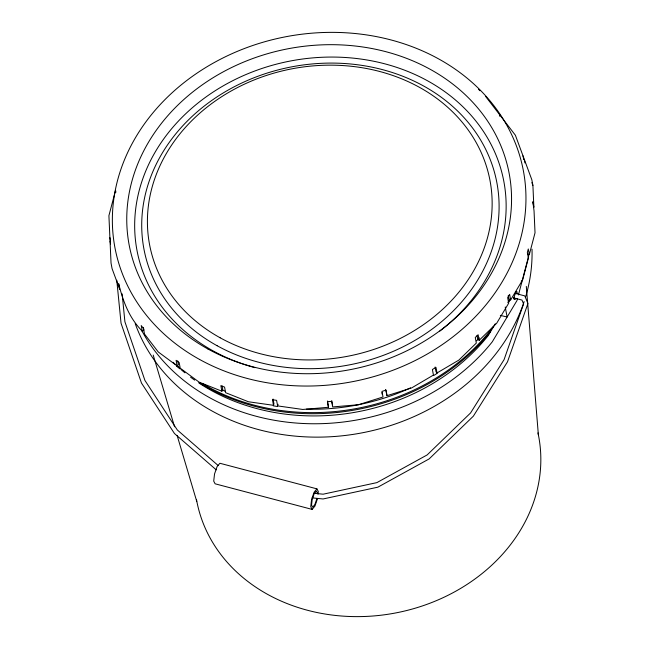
<?xml version="1.0" encoding="UTF-8"?>
<svg xmlns="http://www.w3.org/2000/svg" width="649" height="649" viewBox="0 0 649 649"><rect width="100%" height="100%" fill="white"/><g stroke="black" fill="none" stroke-linecap="round" stroke-linejoin="round"><path stroke-width="0.97" d="M318.01 494.214L318.318 491.536L316.915 488.859L219.881 463.264L217.082 466.599L214.527 474.005L213.716 481.128L215.119 483.805L312.145 509.4L314.943 506.066L317.499 498.667M177.745 360.893L178.443 364.608L177.12 365.89L176.082 360.325L179.181 362.613L180.219 368.178L199.113 382.131L221.885 391.201L220.847 385.628L224.578 387.112L225.625 392.686L248.397 401.755L273.505 405.317L273.935 403.678L273.067 399.038M327.518 400.993L328.467 407.288L302.734 409.462L277.626 405.901L278.056 404.262M517.464 298.702L516.969 300.576L492.283 341.812A203.689 172.172 -10.6 0 1 306.945 423.643A203.689 172.172 -10.6 0 1 141.733 330.536M518.446 294.954L528.7 255.925A203.689 172.172 -10.6 0 0 528.903 253.929M527.426 254.278L529.324 254.546L535.027 232.813L534.046 210.909L532.845 201.742L533.884 207.315L532.902 185.403L531.856 179.83L515.395 135.252L485.703 96.547M316.866 498.765L314.854 504.589L312.656 507.218L311.544 505.109L312.185 499.495L314.205 493.67L316.404 491.042L317.515 493.159M221.885 391.201L222.794 389.684L222.096 385.977M495.284 323.786L488.226 335.574A199.722 168.813 -10.6 0 1 198.91 382.999M507.834 302.669L509.903 299.205M508.248 295.506L508.946 299.221L510.658 299.903L522.672 279.833L528.383 258.107L527.345 252.534L528.278 248.973L529.324 254.546M316.915 488.859L314.116 492.193L311.561 499.592L310.741 506.723L312.145 509.4M477.056 335.525L477.753 339.24L479.181 340.295L496.68 323.259L508.694 303.188L507.648 297.623L509.619 294.33L510.658 299.903M115.903 192.242L115.554 190.384L108.91 215.679L111.036 263.088L112.082 268.662L119.692 289.259L118.645 283.694C123.148 301.42 128.956 317.726 142.261 331.128L143.908 330.154L143.388 327.372M435.114 366.977L435.982 371.617L437.012 372.964L458.811 360.122L476.309 343.086L475.263 337.512L478.135 334.722L479.181 340.295M385.611 389.497L387.047 395.695L411.653 387.915L433.443 375.073L432.396 369.5L435.974 367.391L437.012 372.964M314.189 493.305L323.121 494.197L376.882 482.621L427.172 454.917L470.557 412.967L504.086 359.627L523.581 303.943L521.999 300.081L513.335 297.794M312.145 497.88L323.064 498.967L377.864 487.172L429.119 458.932L473.34 416.179L507.51 361.817L527.921 303.521L524.798 295.903L515.306 293.405M500.33 315.357L507.12 317.028L505.238 307.001M177.12 365.89L158.234 351.945L144.516 334.057L143.47 328.483L141.222 325.555L142.261 331.128M218.299 465.633L177.323 429.987L144.946 380.468L124.908 321.79L122.134 293.851M216.263 469.876L174.467 433.524L141.474 383.056L121.047 323.251L116.771 280.198M531.864 182.588L532.902 185.403M153.221 355.084L174.549 426.774M177.136 435.495L197.02 502.342A173.981 147.063 -10.6 0 0 397.967 612.494A173.981 147.063 -10.6 0 0 537.964 432.891M524.246 159.232L524.944 162.948M523.005 155.849L523.694 159.565M499.422 114.435L499.771 116.293M521.309 280.936L521.65 282.761M387.047 395.695L386.009 390.122L381.969 391.396L383.015 396.969L358.418 404.749L332.686 406.931L331.639 401.358L327.421 401.715L328.467 407.288M381.92 392.629L382.269 394.487M331.744 400.636L332.613 405.276M277.626 405.901L276.579 400.328L272.466 399.743L273.505 405.317M109.892 237.583L110.59 241.298M110.054 241.177L110.573 243.967M526.298 286.396L538.362 434.806M478.508 89.294A207.81 175.66 -10.6 0 1 479.952 90.722M254.952 367.667A186.652 157.772 -10.6 0 1 160.23 143.973A186.652 157.772 -10.6 0 1 440.306 88.556A186.652 157.772 -10.6 0 1 439.827 331.087M515.614 293.332A4.3 0.852 -81.9 0 1 516.401 291.442A4.219 0.836 -81.9 0 1 517.058 293.567M515.59 293.389A4.219 1.355 -68.3 0 0 514.032 297.794A4.219 1.355 -68.3 0 0 514.917 299.489A4.3 1.379 -68.3 0 0 515.914 298.572M514.47 297.266A4.243 1.111 -75.2 0 1 513.675 298.702M479.311 337.918A199.722 168.813 -10.6 0 1 476.601 340.863M437.093 373.394A199.722 168.813 -10.6 0 1 433.686 375.52M410.549 387.851A199.722 168.813 -10.6 0 1 306.385 409.162M277.22 406.477A199.722 168.813 -10.6 0 1 273.245 405.812M225.049 391.225A199.722 168.813 -10.6 0 1 221.39 389.554M194.684 380.136A199.722 168.813 -10.6 0 1 190.563 377.158M184.965 372.826A199.722 168.813 -10.6 0 1 181.112 369.622M179.603 368.316A199.722 168.813 -10.6 0 1 176.658 365.663M175.214 364.316A199.722 168.813 -10.6 0 1 173.088 362.28M196.825 501.361A173.981 147.063 -10.6 0 1 196.46 499.381M532.018 249.167A203.689 172.172 -10.6 0 1 525.666 296.747M524.141 301.59A203.689 172.172 -10.6 0 1 330.43 436.761A203.689 172.172 -10.6 0 1 135.211 323.608M490.401 331.785A203.689 172.172 -10.6 0 1 199.032 382.521M180.073 368.924A203.689 172.172 -10.6 0 1 176.26 365.703M510.349 299.246A203.689 172.172 -10.6 0 1 508.986 301.907M493.305 326.65A203.689 172.172 -10.6 0 1 202.31 383.535M179.092 367.172A203.689 172.172 -10.6 0 1 176.804 365.241M217.115 345.73A179.57 151.785 -10.6 0 0 498.335 220.733A179.57 151.785 -10.6 0 0 245.768 81.198A179.57 151.785 -10.6 0 0 217.115 345.73M220.149 337.788A173.202 146.398 -10.6 0 0 491.407 217.212A173.202 146.398 -10.6 0 0 247.788 82.634A173.202 146.398 -10.6 0 0 220.149 337.788M199.616 359.473A207.81 175.66 -10.6 0 0 525.073 214.803A207.81 175.66 -10.6 0 0 232.772 53.332A207.81 175.66 -10.6 0 0 199.616 359.473M207.94 349A193.337 163.418 -10.6 0 0 510.731 214.413A193.337 163.418 -10.6 0 0 238.791 64.186A193.337 163.418 -10.6 0 0 207.94 349"/></g></svg>
